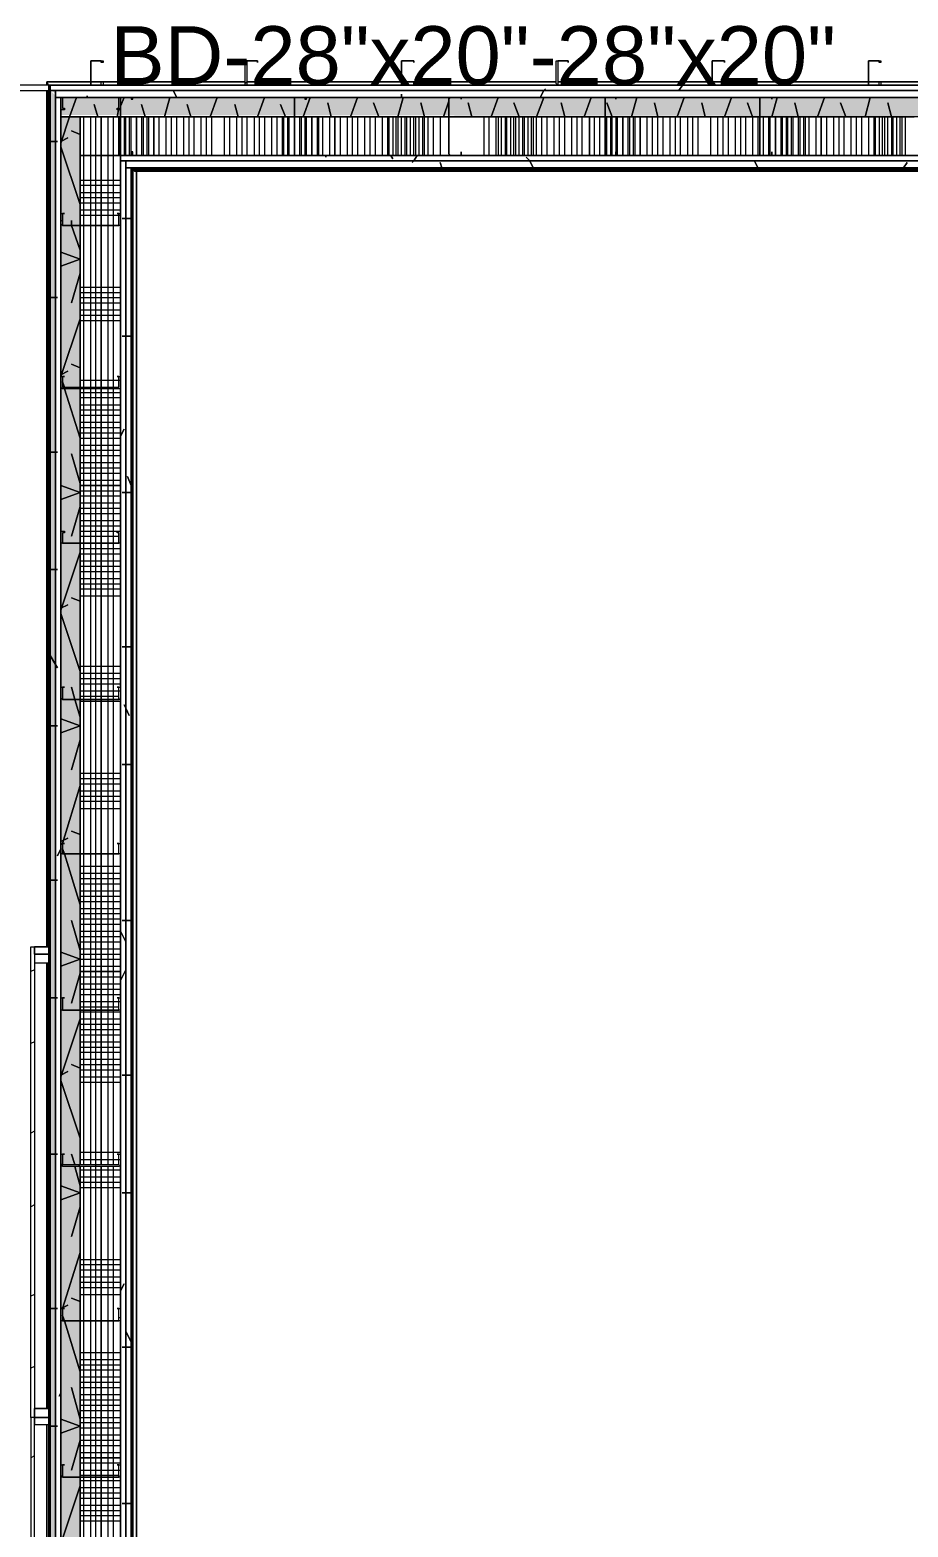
# Model space of a CAD drawing. Header units: metres. Extents: x -2 to 237, y -8 to 52.
# Drawn here: x 18.308 to 20.6, y 18.735 to 22.645 of the extents above; entities that cross this region are included whole.
import ezdxf

# ---------------------------------------------------------------- set-up
doc = ezdxf.new("R2010")
doc.units = ezdxf.units.M
doc.layers.add('PDF3_Geometry', color=7, linetype='Continuous', lineweight=0, true_color=0xaaaaaa)
doc.layers.add('PDF3_Solid Fills', color=7, linetype='Continuous', lineweight=0, true_color=0xffffff)
doc.layers.add('PDF3_Text', color=7, linetype='Continuous', lineweight=0)
doc.styles.add('PDF Helvetica', font='')
doc.styles.get('PDF Helvetica').set_extended_font_data('Helvetica')

msp = doc.modelspace()

# ---------------------------------------------------------------- hatches: boundary and pattern name
at = {"layer": 'PDF3_Solid Fills', "lineweight": 0, "transparency": 33554559}
h = msp.add_hatch(color=256, dxfattribs=at)
h.paths.add_polyline_path([(18.3611, 17.8943), (18.3748, 17.8898), (18.3749, 17.8898), (18.3749, 22.4732), (18.3611, 22.4869), (18.3566, 22.4869), (18.3566, 17.8943)])
h.paths.add_polyline_path([(18.3703, 22.4823), (18.3749, 22.4778), (18.3749, 22.4869), (18.3657, 22.4869)])
for points in [[(18.5445, 22.4227), (22.3497, 22.4182), (22.3579, 22.4182), (22.3579, 22.4686), (18.3887, 22.4686), (18.3887, 22.4227)], [(18.3933, 18.8707), (18.3933, 17.9539), (18.4391, 17.9539), (18.4391, 22.4182), (18.3933, 22.4182), (18.3887, 20.9057), (18.3933, 20.9011), (18.3887, 20.0898), (18.3933, 20.0853), (18.3887, 18.8752)], [(18.3933, 19.2785), (18.3887, 19.2739), (18.3887, 18.8752), (18.3933, 18.8752), (18.3887, 18.8707), (18.3887, 17.9539), (18.4391, 17.9539), (18.4391, 22.4182), (18.3887, 22.4182), (18.3887, 22.1432), (18.3933, 22.1432), (18.3887, 22.1386), (18.3887, 20.9057), (18.3933, 20.9057), (18.3887, 20.9011), (18.3887, 19.2785)]]:
    msp.add_hatch(color=256, dxfattribs=at).paths.add_polyline_path(points)

# ---------------------------------------------------------------- linework, layer by layer
at = {"layer": 'PDF3_Geometry', "lineweight": 0}
for points in [[(18.4666, 22.5006), (18.4666, 22.5052), (18.4666, 22.5648), (18.4987, 22.5648), (18.4987, 22.5603), (18.4941, 22.5603), (18.4941, 22.5648), (18.4666, 22.5648), (18.4666, 22.5052), (18.4666, 22.5006), (18.4941, 22.5006), (18.4941, 22.5098), (18.4987, 22.5098), (18.4987, 22.5006)], [(18.8745, 22.5006), (18.8699, 22.5006), (18.8699, 22.5052), (18.8699, 22.5648), (18.8745, 22.5648), (18.902, 22.5648), (18.902, 22.5603), (18.902, 22.5648), (18.8745, 22.5648), (18.8745, 22.5052), (18.8745, 22.5006), (18.902, 22.5006)], [(19.2779, 22.5006), (19.2779, 22.5052), (19.2779, 22.5648), (19.3099, 22.5648), (19.3099, 22.5603), (19.3099, 22.5648), (19.2779, 22.5648), (19.2779, 22.5052), (19.2779, 22.5006), (19.3099, 22.5006)], [(19.6857, 22.5006), (19.6812, 22.5052), (19.6812, 22.5648), (19.6857, 22.5648), (19.7133, 22.5648), (19.7133, 22.5603), (19.7133, 22.5648), (19.6857, 22.5648), (19.6857, 22.5052), (19.6857, 22.5006), (19.7133, 22.5006)], [(20.0937, 22.5006), (20.0891, 22.5006), (20.0891, 22.5052), (20.0891, 22.5648), (20.0937, 22.5648), (20.1212, 22.5648), (20.1212, 22.5603), (20.1212, 22.5648), (20.0937, 22.5648), (20.0891, 22.5648), (20.0891, 22.5052), (20.0937, 22.5006), (20.1212, 22.5006)], [(20.4971, 22.5006), (20.4971, 22.5052), (20.4971, 22.5648), (20.5291, 22.5648), (20.5291, 22.5603), (20.5245, 22.5603), (20.5245, 22.5648), (20.4971, 22.5648), (20.4971, 22.5052), (20.4971, 22.5006), (20.5245, 22.5006), (20.5245, 22.5098), (20.5291, 22.5098), (20.5291, 22.5006)], [(23.655, 22.5006), (17.252, 22.5006), (17.252, 22.4869), (23.655, 22.4869)], [(18.352, 22.4869), (18.352, 20.2503)], [(18.3566, 18.0869), (18.3566, 17.8715), (22.39, 17.8715), (22.39, 18.0869), (22.39, 22.2853), (22.39, 22.5006), (18.3566, 22.5006), (18.3566, 22.2853)], [(18.3566, 22.5006), (18.3566, 17.8715), (18.3611, 17.8715), (18.3611, 22.5006)], [(22.39, 22.5006), (18.3611, 22.5006), (18.3611, 22.4869), (22.39, 22.4869)], [(18.3611, 22.4869), (18.3611, 17.8898), (18.3749, 17.8898), (18.3749, 22.4869)], [(22.3717, 17.8898), (22.3717, 17.9035), (22.3717, 18.0869), (22.3717, 22.2853), (22.3717, 22.4686), (22.3717, 22.4869), (18.3749, 22.4869), (18.3749, 22.4686), (18.3749, 22.2853), (18.3749, 18.0869), (18.3749, 17.9035), (18.3749, 17.8898)], [(22.3717, 22.4869), (18.3749, 22.4869), (18.3749, 22.4686), (22.3717, 22.4686)], [(18.4987, 22.5006), (18.8745, 22.5006)], [(19.6812, 22.5098), (19.2779, 22.5098), (18.8745, 22.5098), (19.2779, 22.5098)], [(18.902, 22.5098), (18.902, 22.5006)], [(18.902, 22.5006), (19.2779, 22.5006)], [(19.3099, 22.5098), (19.3099, 22.5006)], [(19.3099, 22.5006), (19.6857, 22.5006)], [(21.7117, 22.5098), (21.3083, 22.5098), (20.9003, 22.5098), (20.4971, 22.5098), (20.0891, 22.5098), (19.6857, 22.5098), (20.0891, 22.5098), (20.4971, 22.5098), (20.9003, 22.5098), (21.3083, 22.5098)], [(19.7133, 22.5098), (19.7133, 22.5006)], [(19.7133, 22.5006), (20.0937, 22.5006)], [(20.1212, 22.5098), (20.1212, 22.5006)], [(20.1212, 22.5006), (20.4971, 22.5006)], [(20.5291, 22.5006), (20.9049, 22.5006)], [(18.3749, 22.4686), (18.3749, 17.9035), (18.3887, 17.9035), (18.3887, 22.4686)], [(18.3887, 22.4686), (18.3933, 22.4686), (18.5399, 22.4686), (18.5445, 22.4686), (18.5445, 22.4365), (18.5353, 22.4365), (18.5353, 22.4411), (18.5399, 22.4411), (18.5399, 22.4686), (18.3933, 22.4686), (18.3933, 22.4411), (18.3979, 22.4411), (18.3979, 22.4365), (18.3887, 22.4365)], [(18.3887, 18.0869), (18.3887, 17.9539), (18.3887, 17.9035), (22.3579, 17.9035), (22.3579, 17.9081), (22.3579, 17.9035), (22.3717, 17.9035), (22.3717, 22.4686), (22.3579, 22.4686), (18.3887, 22.4686), (18.3887, 22.4182), (18.3887, 22.2853)], [(18.5766, 22.4686), (18.5445, 22.4686), (18.5445, 22.3219), (18.5445, 22.3173), (18.5766, 22.3173), (18.5766, 22.3265), (18.572, 22.3265), (18.572, 22.3173), (18.5445, 22.3173), (18.5445, 22.3219), (18.5445, 22.4686), (18.572, 22.4686), (18.572, 22.464), (18.5766, 22.464)], [(19.0303, 22.4686), (18.9983, 22.4686), (18.9983, 22.3219), (18.9983, 22.3173), (19.0303, 22.3173), (19.0303, 22.3265), (19.0257, 22.3265), (19.0257, 22.3173), (18.9983, 22.3173), (18.9983, 22.3219), (18.9983, 22.4686), (19.0257, 22.4686), (19.0257, 22.464), (19.0303, 22.464)], [(19.4337, 22.4686), (19.4062, 22.4686), (19.4016, 22.4686), (19.4016, 22.3219), (19.4016, 22.3173), (19.4062, 22.3173), (19.4337, 22.3173), (19.4337, 22.3265), (19.4337, 22.3173), (19.4062, 22.3173), (19.4016, 22.3219), (19.4016, 22.4686), (19.4062, 22.4686), (19.4337, 22.4686), (19.4337, 22.464)], [(19.837, 22.4686), (19.8095, 22.4686), (19.8095, 22.3219), (19.8095, 22.3173), (19.837, 22.3173), (19.837, 22.3265), (19.837, 22.3173), (19.8095, 22.3173), (19.8095, 22.3219), (19.8095, 22.4686), (19.837, 22.4686), (19.837, 22.464)], [(20.2449, 22.4686), (20.2129, 22.4686), (20.2129, 22.3219), (20.2129, 22.3173), (20.2449, 22.3173), (20.2449, 22.3265), (20.2449, 22.3173), (20.2129, 22.3173), (20.2129, 22.3219), (20.2129, 22.4686), (20.2449, 22.4686), (20.2449, 22.464)], [(18.4941, 22.4182), (18.4941, 22.3173)], [(18.5399, 22.4182), (18.5399, 22.3173)], [(18.5857, 22.4182), (18.5857, 22.3173)], [(18.6316, 22.4182), (18.6316, 22.3173)], [(18.9983, 22.4182), (18.9983, 22.3173)], [(19.0441, 22.4182), (19.0441, 22.3173)], [(19.1037, 22.3173), (19.1037, 22.4182)], [(19.7683, 22.4182), (19.7683, 22.3173)], [(19.8553, 22.4182), (19.8553, 22.3173)], [(19.9012, 22.4182), (19.9012, 22.3173)], [(20.2541, 22.4182), (20.2541, 22.3173)], [(20.3733, 22.3173), (20.3733, 22.4182)], [(18.4941, 22.3173), (18.4941, 22.134), (18.4941, 21.7123), (18.4941, 22.134)], [(22.2066, 22.3173), (18.5445, 22.3173), (18.5445, 22.3036), (22.2066, 22.3036)], [(22.1883, 18.0731), (22.1883, 18.0869), (22.1883, 22.2853), (22.1883, 22.3036), (18.5583, 22.3036), (18.5583, 22.2853), (18.5583, 18.0869), (18.5583, 18.0731)], [(18.5583, 22.2853), (22.1883, 22.2853), (22.1883, 22.3036), (18.5583, 22.3036)], [(18.572, 18.0869), (18.572, 22.2853), (18.5583, 22.2853), (18.5583, 18.0869)], [(18.5766, 22.2853), (18.572, 22.2853), (18.572, 18.0869), (18.5766, 18.0869)], [(18.5766, 22.2853), (22.1745, 22.2853), (22.1745, 18.0869), (18.5766, 18.0869)], [(22.0967, 22.2853), (18.5949, 22.2853)], [(22.1699, 22.2807), (18.5766, 22.2807), (18.5766, 18.0915), (18.5766, 22.2807), (22.1699, 22.2807), (22.1699, 22.2073)], [(18.5766, 18.0869), (18.5766, 18.0915), (18.5811, 18.096), (18.5857, 18.096), (18.5857, 22.2761), (18.5857, 18.096), (22.1608, 18.096), (18.5857, 18.096), (18.5857, 22.2761), (18.5857, 18.096), (18.5811, 18.096), (18.5766, 18.0915)], [(18.5445, 22.1386), (18.5445, 22.134), (18.5399, 22.134), (18.3933, 22.134), (18.3887, 22.1386), (18.3887, 22.1661), (18.3979, 22.1661), (18.3933, 22.1661), (18.3933, 22.1386), (18.3933, 22.134), (18.5399, 22.134), (18.5399, 22.1386), (18.5399, 22.1661), (18.5353, 22.1661), (18.5445, 22.1661)], [(18.5445, 21.7123), (18.5445, 21.7077), (18.5399, 21.7077), (18.3933, 21.7077), (18.3887, 21.7123), (18.3887, 21.7398), (18.3979, 21.7398), (18.3933, 21.7398), (18.3933, 21.7123), (18.5399, 21.7123), (18.5399, 21.7398), (18.5353, 21.7398), (18.5445, 21.7398)], [(18.4941, 21.7077), (18.4941, 21.3044), (18.4941, 20.8965), (18.4941, 20.4931), (18.4941, 20.0853), (18.4941, 19.6819), (18.4941, 20.0853), (18.4941, 20.4931), (18.4941, 20.8965), (18.4941, 21.3044)], [(18.5445, 21.4557), (18.4391, 21.4557)], [(18.5445, 21.3044), (18.5399, 21.3044), (18.3933, 21.3044), (18.3887, 21.3044), (18.3887, 21.3365), (18.3979, 21.3365), (18.3979, 21.3319), (18.3933, 21.3319), (18.3933, 21.3044), (18.5399, 21.3044), (18.5399, 21.3319), (18.5353, 21.3319), (18.5353, 21.3365), (18.5445, 21.3365)], [(18.5445, 20.9011), (18.5445, 20.8965), (18.5399, 20.8965), (18.3933, 20.8965), (18.3887, 20.9011), (18.3887, 20.9286), (18.3979, 20.9286), (18.3933, 20.9286), (18.3933, 20.9011), (18.3933, 20.8965), (18.5399, 20.8965), (18.5399, 20.9011), (18.5399, 20.9286), (18.5353, 20.9286), (18.5445, 20.9286)], [(18.5445, 20.9011), (18.5445, 20.5207)], [(18.5445, 20.4931), (18.5399, 20.4931), (18.3933, 20.4931), (18.3887, 20.4931), (18.3887, 20.5207), (18.3979, 20.5207), (18.3933, 20.5207), (18.3933, 20.4931), (18.5399, 20.4931), (18.5399, 20.5207), (18.5353, 20.5207), (18.5445, 20.5207)], [(18.5445, 20.4931), (18.5445, 20.1173)], [(18.352, 20.209), (18.352, 19.0448)], [(18.5445, 20.1861), (18.4391, 20.1861)], [(18.5445, 20.0853), (18.5399, 20.0853), (18.3933, 20.0853), (18.3887, 20.0853), (18.3887, 20.1173), (18.3979, 20.1173), (18.3933, 20.1173), (18.3933, 20.0853), (18.5399, 20.0853), (18.5399, 20.1173), (18.5353, 20.1173), (18.5445, 20.1173)], [(18.5445, 20.0853), (18.5445, 19.7094)], [(18.5445, 19.6819), (18.5399, 19.6773), (18.3933, 19.6773), (18.3933, 19.6819), (18.3887, 19.6819), (18.3887, 19.7094), (18.3979, 19.7094), (18.3933, 19.7094), (18.3933, 19.6819), (18.5399, 19.6819), (18.5399, 19.7094), (18.5353, 19.7094), (18.5445, 19.7094)], [(18.4941, 19.6773), (18.4941, 19.2739), (18.4941, 18.8661), (18.4941, 18.4627), (18.4941, 18.0548), (18.4941, 18.4627), (18.4941, 18.8661), (18.4941, 19.2739)], [(18.5445, 19.6819), (18.5445, 19.3061)], [(18.5445, 19.2739), (18.5399, 19.2739), (18.3933, 19.2739), (18.3887, 19.2739), (18.3887, 19.3061), (18.3979, 19.3061), (18.3933, 19.3061), (18.3933, 19.2739), (18.5399, 19.2739), (18.5399, 19.3061), (18.5353, 19.3061), (18.5445, 19.3061)], [(18.5445, 19.2739), (18.5445, 18.8981)], [(18.352, 19.0035), (18.352, 17.8623)], [(18.5445, 18.8707), (18.5445, 18.8661), (18.5399, 18.8661), (18.3933, 18.8661), (18.3887, 18.8707), (18.3887, 18.8981), (18.3979, 18.8981), (18.3933, 18.8981), (18.3933, 18.8707), (18.3933, 18.8661), (18.5399, 18.8661), (18.5399, 18.8707), (18.5399, 18.8981), (18.5353, 18.8981), (18.5445, 18.8981)], [(18.5445, 18.9165), (18.4391, 18.9165)]]:
    msp.add_lwpolyline(points, close=True, dxfattribs=at)
at = {"layer": 'PDF3_Geometry', "color": 254, "lineweight": 0, "true_color": 0xd2d2d2}
for points in [[(19.3099, 22.5603), (19.3099, 22.5648)], [(18.8699, 22.5052), (18.8745, 22.5098)], [(20.2129, 22.4594), (20.2129, 22.464)], [(18.3887, 22.1477), (18.3933, 22.1477)], [(18.4529, 21.7077), (18.4574, 21.7123)], [(18.3887, 20.5161), (18.3933, 20.5207), (18.3979, 20.5207)], [(18.4345, 19.6773), (18.4391, 19.6819)], [(18.5399, 19.2831), (18.5445, 19.2831)]]:
    msp.add_lwpolyline(points, dxfattribs=at)
at = {"layer": 'PDF3_Geometry', "lineweight": 0}
for points in [[(17.252, 22.5006), (17.252, 22.4869), (23.655, 22.4869), (23.655, 22.5006), (24.5442, 22.5006), (24.5442, 22.4869), (26.0062, 22.4869), (26.0062, 22.5006), (26.8954, 22.5006), (26.8954, 22.4869), (28.0275, 22.4869)], [(18.3566, 22.2853), (18.3566, 22.4869), (18.3566, 20.2503), (18.3199, 20.2503), (18.3199, 20.2319), (18.3566, 20.2319), (18.3199, 20.2319), (18.3199, 20.209), (18.3566, 20.209), (18.3566, 19.0448), (18.3199, 19.0448), (18.3199, 19.0219), (18.3566, 19.0219), (18.3199, 19.0219), (18.3107, 19.0219), (18.3107, 17.8119)], [(18.3199, 20.2319), (18.3199, 20.2503), (18.3566, 20.2503), (18.3566, 22.4869), (18.3611, 22.4869)], [(18.3611, 18.0869), (18.3611, 22.2853), (18.3611, 22.4869), (18.3611, 22.5006), (18.3566, 22.5006), (18.352, 22.5098), (18.4666, 22.5098), (18.8699, 22.5098), (18.4666, 22.5098), (18.352, 22.5098), (18.352, 22.5006), (18.352, 22.5098), (18.3566, 22.5006), (18.4666, 22.5006), (18.3566, 22.5006), (18.3611, 22.5006), (22.39, 22.5006)], [(22.39, 22.5006), (18.3566, 22.5006), (22.39, 22.5006)], [(22.3579, 22.4686), (18.3887, 22.4686), (18.3887, 22.4182), (18.5445, 22.4182), (18.9983, 22.4182), (19.4016, 22.4182), (19.8095, 22.4182), (20.2129, 22.4182), (20.6162, 22.4182)], [(22.2066, 22.3173), (18.5445, 22.3173), (18.5445, 22.3036), (18.5445, 22.2853), (18.5445, 20.9286), (18.5445, 22.3173), (18.4391, 22.3173), (18.4391, 22.134), (18.4391, 21.7077), (18.4391, 21.3044), (18.4391, 20.8965), (18.4391, 20.4931), (18.4391, 20.0853), (18.4391, 19.6819), (18.4391, 20.0853), (18.4391, 20.4931), (18.4391, 20.8965), (18.4391, 21.3044), (18.4391, 21.7077), (18.4391, 22.134), (18.4391, 22.4182), (18.3887, 22.4182), (18.3887, 17.9539)], [(21.4275, 22.4182), (21.0241, 22.4182), (20.6162, 22.4182), (20.2129, 22.4182), (19.8095, 22.4182), (19.4016, 22.4182), (18.9983, 22.4182), (18.5445, 22.4182), (18.4391, 22.4182), (18.4391, 22.3173), (22.3075, 22.3173), (22.3075, 22.4182), (22.2021, 22.4182), (21.8354, 22.4182), (21.4321, 22.4182), (21.8354, 22.4182), (22.2021, 22.4182), (22.3579, 22.4182), (22.3579, 22.4365)], [(20.6162, 22.4182), (20.2129, 22.4182), (19.8095, 22.4182), (19.4016, 22.4182), (18.9983, 22.4182), (18.5445, 22.4182), (18.4391, 22.4182), (18.4391, 22.3173), (18.4391, 22.2853), (18.4391, 22.134), (18.4391, 21.7077), (18.4391, 21.3044), (18.4391, 20.8965), (18.4391, 20.4931), (18.4391, 20.0853), (18.4391, 19.6819), (18.5399, 19.6819)], [(18.4483, 19.6819), (18.4483, 20.0853), (18.4483, 20.4931), (18.4483, 20.8965), (18.4483, 21.3044), (18.4483, 21.7077), (18.4483, 22.134), (18.4483, 22.3173), (18.4483, 22.4182)], [(18.4666, 21.7123), (18.4666, 22.134), (18.4666, 22.3173), (18.4666, 22.4182)], [(18.4803, 21.7123), (18.4803, 22.134), (18.4803, 22.3173), (18.4803, 22.4182)], [(18.5124, 21.7123), (18.5124, 22.134), (18.5124, 22.3173), (18.5124, 22.4182)], [(18.5262, 21.7123), (18.5262, 22.134), (18.5262, 22.3173), (18.5262, 22.4182)], [(18.5537, 22.4182), (18.5537, 22.3173)], [(18.5583, 22.3173), (18.5583, 22.4182)], [(18.5674, 22.4182), (18.5674, 22.3173)], [(18.572, 22.3173), (18.572, 22.4182)], [(18.5995, 22.4182), (18.5995, 22.3173)], [(18.6041, 22.3173), (18.6041, 22.4182)], [(18.6133, 22.4182), (18.6133, 22.3173)], [(18.6179, 22.3173), (18.6179, 22.4182)], [(18.6453, 22.3173), (18.6453, 22.4182)], [(18.6637, 22.3173), (18.6637, 22.4182)], [(18.6774, 22.3173), (18.6774, 22.4182)], [(18.6912, 22.3173), (18.6912, 22.4182)], [(18.7095, 22.3173), (18.7095, 22.4182)], [(18.7233, 22.3173), (18.7233, 22.4182)], [(18.737, 22.3173), (18.737, 22.4182)], [(18.7553, 22.3173), (18.7553, 22.4182)], [(18.7691, 22.3173), (18.7691, 22.4182)], [(18.7829, 22.3173), (18.7829, 22.4182)], [(18.8149, 22.4182), (18.8149, 22.3173)], [(18.8287, 22.4182), (18.8287, 22.3173)], [(18.847, 22.4182), (18.847, 22.3173)], [(18.8607, 22.4182), (18.8607, 22.3173)], [(18.8745, 22.4182), (18.8745, 22.3173)], [(18.8929, 22.4182), (18.8929, 22.3173)], [(18.9066, 22.4182), (18.9066, 22.3173)], [(18.9203, 22.4182), (18.9203, 22.3173)], [(18.9387, 22.4182), (18.9387, 22.3173)], [(18.9524, 22.4182), (18.9524, 22.3173)], [(18.9662, 22.4182), (18.9662, 22.3173)], [(18.9708, 22.3173), (18.9708, 22.4182)], [(18.9799, 22.4182), (18.9799, 22.3173)], [(18.9845, 22.3173), (18.9845, 22.4182)], [(19.012, 22.4182), (19.012, 22.3173)], [(19.0166, 22.3173), (19.0166, 22.4182)], [(19.0257, 22.4182), (19.0257, 22.3173)], [(19.0303, 22.3173), (19.0303, 22.4182)], [(19.0579, 22.4182), (19.0579, 22.3173)], [(19.0624, 22.3173), (19.0624, 22.4182)], [(19.0716, 22.4182), (19.0716, 22.3173)], [(19.0899, 22.4182), (19.0899, 22.3173)], [(19.1174, 22.4182), (19.1174, 22.3173)], [(19.1357, 22.4182), (19.1357, 22.3173)], [(19.1495, 22.4182), (19.1495, 22.3173)], [(19.1633, 22.4182), (19.1633, 22.3173)], [(19.1816, 22.4182), (19.1816, 22.3173)], [(19.1953, 22.4182), (19.1953, 22.3173)], [(19.2091, 22.4182), (19.2091, 22.3173)], [(19.2275, 22.4182), (19.2275, 22.3173)], [(19.2412, 22.4182), (19.2412, 22.3173)], [(19.2458, 22.3173), (19.2458, 22.4182)], [(19.2549, 22.4182), (19.2549, 22.3173)], [(19.2641, 22.3173), (19.2641, 22.4182)], [(19.2687, 22.4182), (19.2687, 22.3173)], [(19.2779, 22.3173), (19.2779, 22.4182)], [(19.287, 22.4182), (19.287, 22.3173)], [(19.2916, 22.3173), (19.2916, 22.4182)], [(19.3007, 22.4182), (19.3007, 22.3173)], [(19.3099, 22.3173), (19.3099, 22.4182)], [(19.3145, 22.4182), (19.3145, 22.3173)], [(19.3237, 22.3173), (19.3237, 22.4182)], [(19.3329, 22.4182), (19.3329, 22.3173)], [(19.3375, 22.3173), (19.3375, 22.4182)], [(19.3466, 22.4182), (19.3466, 22.3173)], [(19.3603, 22.4182), (19.3603, 22.3173)], [(19.3787, 22.4182), (19.3787, 22.3173)], [(19.4933, 22.3173), (19.4933, 22.4182)], [(19.507, 22.3173), (19.507, 22.4182)], [(19.5253, 22.3173), (19.5253, 22.4182)], [(19.5299, 22.4182), (19.5299, 22.3173)], [(19.5391, 22.3173), (19.5391, 22.4182)], [(19.5483, 22.4182), (19.5483, 22.3173)], [(19.5529, 22.3173), (19.5529, 22.4182)], [(19.562, 22.4182), (19.562, 22.3173)], [(19.5712, 22.3173), (19.5712, 22.4182)], [(19.5757, 22.4182), (19.5757, 22.3173)], [(19.5849, 22.3173), (19.5849, 22.4182)], [(19.5941, 22.4182), (19.5941, 22.3173)], [(19.5987, 22.3173), (19.5987, 22.4182)], [(19.6079, 22.4182), (19.6079, 22.3173)], [(19.617, 22.3173), (19.617, 22.4182)], [(19.6216, 22.4182), (19.6216, 22.3173)], [(19.6307, 22.3173), (19.6307, 22.4182)], [(19.6445, 22.3173), (19.6445, 22.4182)], [(19.6583, 22.3173), (19.6583, 22.4182)], [(19.6766, 22.3173), (19.6766, 22.4182)], [(19.6903, 22.3173), (19.6903, 22.4182)], [(19.7041, 22.3173), (19.7041, 22.4182)], [(19.7225, 22.3173), (19.7225, 22.4182)], [(19.7362, 22.3173), (19.7362, 22.4182)], [(19.7499, 22.3173), (19.7499, 22.4182)], [(19.782, 22.3173), (19.782, 22.4182)], [(19.7958, 22.3173), (19.7958, 22.4182)], [(19.8095, 22.4182), (19.8095, 22.3173)], [(19.8141, 22.3173), (19.8141, 22.4182)], [(19.8233, 22.4182), (19.8233, 22.3173)], [(19.8279, 22.3173), (19.8279, 22.4182)], [(19.837, 22.4182), (19.837, 22.3173)], [(19.8416, 22.3173), (19.8416, 22.4182)], [(19.8691, 22.4182), (19.8691, 22.3173)], [(19.8737, 22.3173), (19.8737, 22.4182)], [(19.8829, 22.4182), (19.8829, 22.3173)], [(19.8875, 22.3173), (19.8875, 22.4182)], [(19.9195, 22.3173), (19.9195, 22.4182)], [(19.9333, 22.3173), (19.9333, 22.4182)], [(19.947, 22.3173), (19.947, 22.4182)], [(19.9607, 22.3173), (19.9607, 22.4182)], [(19.9791, 22.3173), (19.9791, 22.4182)], [(19.9929, 22.3173), (19.9929, 22.4182)], [(20.0066, 22.3173), (20.0066, 22.4182)], [(20.0249, 22.3173), (20.0249, 22.4182)], [(20.0387, 22.3173), (20.0387, 22.4182)], [(20.0525, 22.3173), (20.0525, 22.4182)], [(20.0845, 22.4182), (20.0845, 22.3173)], [(20.1029, 22.4182), (20.1029, 22.3173)], [(20.1166, 22.4182), (20.1166, 22.3173)], [(20.1303, 22.4182), (20.1303, 22.3173)], [(20.1487, 22.4182), (20.1487, 22.3173)], [(20.1625, 22.4182), (20.1625, 22.3173)], [(20.1762, 22.4182), (20.1762, 22.3173)], [(20.1945, 22.4182), (20.1945, 22.3173)], [(20.2083, 22.4182), (20.2083, 22.3173)], [(20.2221, 22.4182), (20.2221, 22.3173)], [(20.2358, 22.4182), (20.2358, 22.3173)], [(20.2403, 22.3173), (20.2403, 22.4182)], [(20.2679, 22.4182), (20.2679, 22.3173)], [(20.2725, 22.3173), (20.2725, 22.4182)], [(20.2816, 22.4182), (20.2816, 22.3173)], [(20.2862, 22.3173), (20.2862, 22.4182)], [(20.2953, 22.4182), (20.2953, 22.3173)], [(20.2999, 22.3173), (20.2999, 22.4182)], [(20.3137, 22.4182), (20.3137, 22.3173)], [(20.3183, 22.3173), (20.3183, 22.4182)], [(20.3275, 22.4182), (20.3275, 22.3173)], [(20.3321, 22.3173), (20.3321, 22.4182)], [(20.3412, 22.4182), (20.3412, 22.3173)], [(20.3595, 22.4182), (20.3595, 22.3173)], [(20.387, 22.4182), (20.387, 22.3173)], [(20.4053, 22.4182), (20.4053, 22.3173)], [(20.4191, 22.4182), (20.4191, 22.3173)], [(20.4329, 22.4182), (20.4329, 22.3173)], [(20.4512, 22.4182), (20.4512, 22.3173)], [(20.4649, 22.4182), (20.4649, 22.3173)], [(20.4787, 22.4182), (20.4787, 22.3173)], [(20.4971, 22.4182), (20.4971, 22.3173)], [(20.5108, 22.4182), (20.5108, 22.3173)], [(20.5153, 22.3173), (20.5153, 22.4182)], [(20.5245, 22.4182), (20.5245, 22.3173)], [(20.5337, 22.3173), (20.5337, 22.4182)], [(20.5383, 22.4182), (20.5383, 22.3173)], [(20.5475, 22.3173), (20.5475, 22.4182)], [(20.5566, 22.4182), (20.5566, 22.3173)], [(20.5612, 22.3173), (20.5612, 22.4182)], [(20.5703, 22.4182), (20.5703, 22.3173)], [(20.5795, 22.3173), (20.5795, 22.4182)], [(20.5841, 22.4182), (20.5841, 22.3173)], [(20.5933, 22.3173), (20.5933, 22.4182)], [(18.5445, 18.8707), (18.5445, 18.4627), (18.5445, 18.0731), (18.5583, 18.0731), (18.5583, 22.3036), (18.5445, 22.3036), (18.5445, 20.9286)], [(18.572, 18.0869), (18.572, 22.2853), (22.1745, 22.2853)], [(18.572, 22.2853), (22.1745, 22.2853), (18.572, 22.2853)], [(22.1608, 22.2761), (18.5857, 22.2761), (18.5811, 22.2761), (18.5766, 22.2807), (18.5766, 22.2853), (18.5766, 22.2807), (18.5811, 22.2761), (18.5857, 22.2761), (22.1608, 22.2761)], [(18.5766, 18.0869), (18.5766, 22.2853), (18.5766, 22.2807), (18.5811, 22.2761), (18.5857, 22.2761), (18.5811, 22.2761), (18.5766, 22.2807), (18.5766, 22.2853), (22.1699, 22.2853), (18.5766, 22.2853), (22.1699, 22.2853)], [(22.1699, 22.2853), (18.5766, 22.2853), (18.5766, 18.0869), (18.5766, 22.2853), (18.5766, 18.0869), (18.5766, 22.2853), (18.5766, 18.0869)], [(18.4391, 22.2532), (18.5445, 22.2532)], [(22.1608, 22.2761), (18.5857, 22.2761), (22.1608, 22.2761)], [(18.4391, 22.2394), (18.5445, 22.2394)], [(18.4391, 22.221), (18.5445, 22.221)], [(18.4391, 22.2073), (18.5445, 22.2073)], [(18.4391, 22.1936), (18.5445, 22.1936)], [(18.4391, 22.1753), (18.5445, 22.1753)], [(18.4391, 22.1615), (18.5445, 22.1615)], [(18.4391, 21.9736), (18.5445, 21.9736)], [(18.4391, 21.9598), (18.5445, 21.9598)], [(18.4391, 21.946), (18.5445, 21.946)], [(18.4391, 21.9323), (18.5445, 21.9323)], [(18.4391, 21.914), (18.5445, 21.914)], [(18.4391, 21.9003), (18.5445, 21.9003)], [(18.4391, 21.8865), (18.5445, 21.8865)], [(18.4391, 21.7307), (18.5445, 21.7307)], [(18.4391, 21.7123), (18.5399, 21.7123)], [(18.4666, 19.6819), (18.4666, 20.0853), (18.4666, 20.4931), (18.4666, 20.8965), (18.4666, 21.3044), (18.4666, 21.7077)], [(18.4803, 17.9539), (18.4803, 18.0548), (18.4803, 18.4627), (18.4803, 18.8661), (18.4803, 19.2739), (18.4803, 19.6819), (18.4803, 20.0853), (18.4803, 20.4931), (18.4803, 20.8965), (18.4803, 21.3044), (18.4803, 21.7077)], [(18.5124, 19.6819), (18.5124, 20.0853), (18.5124, 20.4931), (18.5124, 20.8965), (18.5124, 21.3044), (18.5124, 21.7077)], [(18.5262, 19.6819), (18.5262, 20.0853), (18.5262, 20.4931), (18.5262, 20.8965), (18.5262, 21.3044), (18.5262, 21.7077)], [(18.4391, 21.6986), (18.5445, 21.6986)], [(18.4391, 21.6848), (18.5445, 21.6848)], [(18.4391, 21.6665), (18.5445, 21.6665)], [(18.4391, 21.6527), (18.5445, 21.6527)], [(18.4391, 21.639), (18.5445, 21.639)], [(18.4391, 21.6207), (18.5445, 21.6207)], [(18.4391, 21.6069), (18.5445, 21.6069)], [(18.4391, 21.5931), (18.5445, 21.5931)], [(18.4391, 21.5794), (18.5445, 21.5794)], [(18.4391, 21.5611), (18.5445, 21.5611)], [(18.4391, 21.5473), (18.5445, 21.5473)], [(18.4391, 21.5336), (18.5445, 21.5336)], [(18.4391, 21.5152), (18.5445, 21.5152)], [(18.4391, 21.5015), (18.5445, 21.5015)], [(18.4391, 21.4877), (18.5445, 21.4877)], [(18.4391, 21.4694), (18.5445, 21.4694)], [(18.4391, 21.4419), (18.5445, 21.4419)], [(18.4391, 21.4281), (18.5445, 21.4281)], [(18.4391, 21.4098), (18.5445, 21.4098)], [(18.4391, 21.396), (18.5445, 21.396)], [(18.4391, 21.3823), (18.5445, 21.3823)], [(18.4391, 21.364), (18.5445, 21.364)], [(18.4391, 21.3503), (18.5445, 21.3503)], [(18.4391, 21.3365), (18.5445, 21.3365)], [(18.4391, 21.3227), (18.5399, 21.3227)], [(18.4391, 21.3044), (18.5399, 21.3044)], [(18.4391, 21.2906), (18.5445, 21.2906)], [(18.4391, 21.2769), (18.5445, 21.2769)], [(18.4391, 21.2586), (18.5445, 21.2586)], [(18.4391, 21.2448), (18.5445, 21.2448)], [(18.4391, 21.2311), (18.5445, 21.2311)], [(18.4391, 21.2127), (18.5445, 21.2127)], [(18.4391, 21.199), (18.5445, 21.199)], [(18.4391, 21.1853), (18.5445, 21.1853)], [(18.4391, 21.1669), (18.5445, 21.1669)], [(18.4391, 20.9836), (18.5445, 20.9836)], [(18.4391, 20.9652), (18.5445, 20.9652)], [(18.4391, 20.9515), (18.5445, 20.9515)], [(18.4391, 20.9377), (18.5445, 20.9377)], [(18.4391, 20.9194), (18.5445, 20.9194)], [(18.4391, 20.9057), (18.5399, 20.9057)], [(18.4391, 20.8919), (18.5445, 20.8919)], [(18.5445, 20.9011), (18.5445, 20.5207)], [(18.4391, 20.704), (18.5445, 20.704)], [(18.4391, 20.6902), (18.5445, 20.6902)], [(18.4391, 20.6765), (18.5445, 20.6765)], [(18.4391, 20.6581), (18.5445, 20.6581)], [(18.4391, 20.6444), (18.5445, 20.6444)], [(18.4391, 20.6307), (18.5445, 20.6307)], [(18.4391, 20.6123), (18.5445, 20.6123)], [(18.5445, 20.4931), (18.5445, 20.1173)], [(18.4391, 20.4611), (18.5445, 20.4611)], [(18.4391, 20.4427), (18.5445, 20.4427)], [(18.4391, 20.429), (18.5445, 20.429)], [(18.4391, 20.4152), (18.5445, 20.4152)], [(18.4391, 20.3969), (18.5445, 20.3969)], [(18.4391, 20.3831), (18.5445, 20.3831)], [(18.4391, 20.3694), (18.5445, 20.3694)], [(18.4391, 20.3511), (18.5445, 20.3511)], [(18.4391, 20.3373), (18.5445, 20.3373)], [(18.4391, 20.3235), (18.5445, 20.3235)], [(18.4391, 20.3098), (18.5445, 20.3098)], [(18.4391, 20.2915), (18.5445, 20.2915)], [(18.4391, 20.2777), (18.5445, 20.2777)], [(18.4391, 20.264), (18.5445, 20.264)], [(18.3107, 19.0219), (18.3107, 20.2503), (18.3199, 20.2503), (18.3199, 19.0219), (18.3107, 19.0219), (18.3107, 20.2503), (18.3199, 20.2503), (18.3199, 19.0219), (18.3199, 19.0448), (18.3566, 19.0448), (18.3566, 20.209)], [(18.4391, 20.2457), (18.5445, 20.2457)], [(18.4391, 20.2319), (18.5445, 20.2319)], [(18.4391, 20.2181), (18.5445, 20.2181)], [(18.3199, 20.1906), (18.3107, 20.1861)], [(18.4391, 20.1998), (18.5445, 20.1998)], [(18.4391, 20.1723), (18.5445, 20.1723)], [(18.4391, 20.154), (18.5445, 20.154)], [(18.4391, 20.1402), (18.5445, 20.1402)], [(18.4391, 20.1265), (18.5445, 20.1265)], [(18.4391, 20.1081), (18.5445, 20.1081)], [(18.4391, 20.0944), (18.5399, 20.0944)], [(18.4391, 20.0807), (18.5445, 20.0807)], [(18.4391, 20.0623), (18.5445, 20.0623)], [(18.5445, 20.0853), (18.5445, 19.7094)], [(18.4391, 20.0485), (18.5445, 20.0485)], [(18.4391, 20.0348), (18.5445, 20.0348)], [(18.4391, 20.021), (18.5445, 20.021)], [(18.3199, 20.0027), (18.3107, 19.9981)], [(18.4391, 20.0027), (18.5445, 20.0027)], [(18.4391, 19.989), (18.5445, 19.989)], [(18.4391, 19.9753), (18.5445, 19.9753)], [(18.4391, 19.9569), (18.5445, 19.9569)], [(18.4391, 19.9431), (18.5445, 19.9431)], [(18.4391, 19.9294), (18.5445, 19.9294)], [(18.4391, 19.9111), (18.5445, 19.9111)], [(18.4391, 19.8973), (18.5445, 19.8973)], [(18.3199, 19.769), (18.3107, 19.7644)], [(18.4391, 19.714), (18.5445, 19.714)], [(18.4391, 19.6957), (18.5445, 19.6957)], [(18.4391, 19.6773), (18.4391, 19.2739), (18.4391, 18.8661), (18.4391, 18.4627)], [(18.4391, 18.4627), (18.4391, 18.8661), (18.4391, 19.2739), (18.4391, 19.6773), (18.4391, 19.2739), (18.4391, 18.8661), (18.4391, 18.4627)], [(18.4391, 19.6681), (18.5445, 19.6681)], [(18.4483, 17.9539), (18.4483, 18.0548), (18.4483, 18.4627), (18.4483, 18.8661), (18.4483, 19.2739), (18.4483, 19.6773)], [(18.4666, 17.9539), (18.4666, 18.0548), (18.4666, 18.4627), (18.4666, 18.8661), (18.4666, 19.2739), (18.4666, 19.6773)], [(18.5124, 17.9539), (18.5124, 18.0548), (18.5124, 18.4627), (18.5124, 18.8661), (18.5124, 19.2739), (18.5124, 19.6773)], [(18.5262, 17.9539), (18.5262, 18.0548), (18.5262, 18.4627), (18.5262, 18.8661), (18.5262, 19.2739), (18.5262, 19.6773)], [(18.5445, 19.6819), (18.5445, 19.3061)], [(18.4391, 19.6498), (18.5445, 19.6498)], [(18.4391, 19.6361), (18.5445, 19.6361)], [(18.4391, 19.6223), (18.5445, 19.6223)], [(18.3199, 19.5765), (18.3107, 19.5719)], [(18.4391, 19.4344), (18.5445, 19.4344)], [(18.4391, 19.4207), (18.5445, 19.4207)], [(18.4391, 19.4069), (18.5445, 19.4069)], [(18.4391, 19.3885), (18.5445, 19.3885)], [(18.4391, 19.3748), (18.5445, 19.3748)], [(18.4391, 19.3611), (18.5445, 19.3611)], [(18.3199, 19.3427), (18.3107, 19.3381)], [(18.4391, 19.3427), (18.5445, 19.3427)], [(18.5445, 19.2739), (18.5445, 18.8981)], [(18.4391, 19.1915), (18.5445, 19.1915)], [(18.4391, 19.1731), (18.5445, 19.1731)], [(18.4391, 19.1594), (18.5445, 19.1594)], [(18.3199, 19.1548), (18.3107, 19.1502)], [(18.4391, 19.1457), (18.5445, 19.1457)], [(18.4391, 19.1273), (18.5445, 19.1273)], [(18.4391, 19.1135), (18.5445, 19.1135)], [(18.4391, 19.0998), (18.5445, 19.0998)], [(18.4391, 19.0815), (18.5445, 19.0815)], [(18.4391, 19.0677), (18.5445, 19.0677)], [(18.4391, 19.0539), (18.5445, 19.0539)], [(18.3199, 17.8119), (18.3199, 19.0219), (18.3199, 19.0035), (18.3566, 19.0035), (18.3566, 17.8715)], [(18.3566, 19.0035), (18.3566, 17.8715)], [(18.4391, 19.0402), (18.5445, 19.0402)], [(18.4391, 19.0219), (18.5445, 19.0219)], [(18.4391, 19.0081), (18.5445, 19.0081)], [(18.4391, 18.9944), (18.5445, 18.9944)], [(18.4391, 18.9761), (18.5445, 18.9761)], [(18.4391, 18.9623), (18.5445, 18.9623)], [(18.4391, 18.9485), (18.5445, 18.9485)], [(18.4391, 18.9302), (18.5445, 18.9302)], [(18.3199, 18.921), (18.3107, 18.9165)], [(18.4391, 18.9027), (18.5445, 18.9027)], [(18.4391, 18.8844), (18.5445, 18.8844)], [(18.4391, 18.8707), (18.5399, 18.8707)], [(18.4391, 18.8569), (18.5445, 18.8569)], [(18.5445, 18.4627), (18.5445, 18.8707), (18.5445, 18.4627)], [(18.4391, 18.8385), (18.5445, 18.8385)], [(18.4391, 18.8248), (18.5445, 18.8248)], [(18.4391, 18.8111), (18.5445, 18.8111)], [(18.4391, 18.7927), (18.5445, 18.7927)], [(18.4391, 18.7789), (18.5445, 18.7789)], [(18.4391, 18.7652), (18.5445, 18.7652)], [(18.4391, 18.7515), (18.5445, 18.7515)]]:
    msp.add_lwpolyline(points, dxfattribs=at)
at = {"layer": 'PDF3_Geometry', "color": 254, "lineweight": 0, "true_color": 0xeaeaea}
for points in [[(18.682, 22.4869), (18.6912, 22.4686)], [(19.6399, 22.4686), (19.6491, 22.4869), (19.6537, 22.4915), (19.6491, 22.4869)], [(19.7729, 22.5006), (19.7775, 22.5006)], [(20.002, 22.4869), (20.0112, 22.5006)], [(18.4574, 22.4732), (18.4574, 22.4686)], [(19.2779, 22.4777), (19.2779, 22.4686)], [(19.0807, 22.3127), (19.0807, 22.3173)], [(19.2503, 22.3173), (19.2549, 22.3082)], [(19.3099, 22.3036), (19.3191, 22.3173), (19.3099, 22.3036), (19.3053, 22.299)], [(19.3787, 22.299), (19.3833, 22.2853)], [(19.6033, 22.3127), (19.6125, 22.3036), (19.6216, 22.2853), (19.6125, 22.3036)], [(20.1945, 22.3036), (20.1991, 22.3036), (20.2083, 22.2853), (20.1991, 22.3036)], [(20.5887, 22.2853), (20.5979, 22.299)], [(18.5583, 22.1523), (18.5491, 22.1523), (18.5583, 22.1523), (18.572, 22.1523)], [(18.3795, 21.946), (18.3749, 21.946), (18.3611, 21.946), (18.3749, 21.946)], [(18.5583, 21.8452), (18.5491, 21.8452), (18.5583, 21.8452), (18.572, 21.8452)], [(18.5445, 21.584), (18.5537, 21.6023)], [(18.3795, 21.5427), (18.3749, 21.5427), (18.3611, 21.5427), (18.3749, 21.5427)], [(18.3611, 21.4694), (18.3611, 21.474)], [(18.5629, 21.4786), (18.572, 21.4557)], [(18.572, 21.4327), (18.572, 21.4373), (18.5583, 21.4373), (18.5491, 21.4373), (18.5583, 21.4373), (18.572, 21.4373)], [(18.3795, 21.2357), (18.3749, 21.2357), (18.3611, 21.2357), (18.3749, 21.2357)], [(18.3749, 20.9881), (18.3795, 20.979), (18.3749, 20.9881), (18.3611, 21.0111)], [(18.5583, 21.034), (18.5491, 21.034), (18.5583, 21.034), (18.572, 21.034)], [(18.5537, 20.8827), (18.5583, 20.8736), (18.5674, 20.8552), (18.5583, 20.8736)], [(18.3795, 20.8277), (18.3749, 20.8277), (18.3611, 20.8277), (18.3749, 20.8277)], [(18.5583, 20.7269), (18.5491, 20.7269), (18.5583, 20.7269), (18.572, 20.7269)], [(18.3887, 20.5573), (18.3887, 20.5527)], [(18.3795, 20.4886), (18.3887, 20.5069)], [(18.5445, 20.4931), (18.5445, 20.4886)], [(18.3795, 20.4244), (18.3749, 20.4244), (18.3611, 20.4244), (18.3749, 20.4244)], [(18.5445, 20.2915), (18.5583, 20.264)], [(18.5583, 20.319), (18.5491, 20.319), (18.5583, 20.319), (18.572, 20.319)], [(18.5445, 20.1631), (18.5583, 20.1906)], [(18.3795, 20.1173), (18.3749, 20.1173), (18.3611, 20.1173), (18.3749, 20.1173)], [(18.5583, 19.9156), (18.5491, 19.9156), (18.5583, 19.9156), (18.572, 19.9156)], [(18.3795, 19.7094), (18.3749, 19.7094), (18.3611, 19.7094), (18.3749, 19.7094)], [(18.5583, 19.6085), (18.5491, 19.6085), (18.5583, 19.6085), (18.572, 19.6085)], [(18.5445, 19.3519), (18.5537, 19.3702)], [(18.3795, 19.3061), (18.3749, 19.3061), (18.3611, 19.3061), (18.3749, 19.3061)], [(18.5583, 19.2465), (18.572, 19.2189)], [(18.5583, 19.2052), (18.5491, 19.2052), (18.5583, 19.2052), (18.572, 19.2052)], [(18.3841, 19.0769), (18.3887, 19.0861)], [(18.3795, 18.9989), (18.3749, 18.9989), (18.3611, 18.9989), (18.3749, 18.9989)], [(18.5583, 18.7973), (18.5491, 18.7973), (18.5583, 18.7973), (18.572, 18.7973)]]:
    msp.add_lwpolyline(points, close=True, dxfattribs=at)
at = {"layer": 'PDF3_Geometry', "color": 254, "lineweight": 0, "true_color": 0xdddddd}
for points in [[(18.4299, 22.4686), (18.4116, 22.4182), (18.3887, 22.3494), (18.4116, 22.4182)], [(18.4757, 22.4503), (18.4849, 22.4182)], [(18.5537, 22.4686), (18.5445, 22.4457)], [(18.5995, 22.4503), (18.6087, 22.4182)], [(18.6729, 22.4686), (18.6591, 22.4182)], [(18.7187, 22.4503), (18.7279, 22.4182)], [(18.7966, 22.4686), (18.7783, 22.4182)], [(18.8424, 22.4503), (18.8516, 22.4182)], [(18.9203, 22.4686), (18.902, 22.4182)], [(18.9616, 22.4503), (18.9753, 22.4182)], [(19.0395, 22.4686), (19.0211, 22.4182)], [(19.0853, 22.4549), (19.0945, 22.4182)], [(19.1633, 22.4686), (19.1449, 22.4182)], [(19.2045, 22.4549), (19.2183, 22.4182)], [(19.2825, 22.4686), (19.2687, 22.4182)], [(19.3283, 22.4549), (19.3375, 22.4182)], [(19.4016, 22.4594), (19.3879, 22.4182)], [(19.4062, 22.4686), (19.4016, 22.464)], [(19.452, 22.4549), (19.4612, 22.4182)], [(19.5299, 22.4686), (19.5116, 22.4182)], [(19.5712, 22.4549), (19.5849, 22.4182)], [(19.6491, 22.4686), (19.6307, 22.4182)], [(19.6949, 22.4549), (19.7041, 22.4182)], [(19.7729, 22.4686), (19.7545, 22.4182)], [(19.8141, 22.4549), (19.8279, 22.4182)], [(19.892, 22.4686), (19.8783, 22.4182)], [(19.9379, 22.4549), (19.947, 22.4182)], [(20.0157, 22.4686), (19.9975, 22.4182)], [(20.0616, 22.4549), (20.0708, 22.4182)], [(20.1395, 22.4686), (20.1212, 22.4182)], [(20.1808, 22.4549), (20.1945, 22.4182)], [(20.2587, 22.4686), (20.2449, 22.4182)], [(20.3045, 22.4549), (20.3137, 22.4182)], [(20.3825, 22.4686), (20.3641, 22.4182)], [(20.4237, 22.4549), (20.4375, 22.4182)], [(20.5016, 22.4686), (20.4879, 22.4182)], [(20.5475, 22.4549), (20.5566, 22.4182)], [(18.5399, 22.4411), (18.5353, 22.4182)], [(18.4162, 22.3815), (18.4391, 22.3723)], [(18.407, 22.3632), (18.3887, 22.354)], [(18.3887, 22.3402), (18.4391, 22.189)], [(18.4162, 22.1477), (18.4162, 22.134), (18.4391, 22.0698), (18.4162, 22.134)], [(18.4391, 22.0469), (18.3887, 22.0286), (18.4391, 22.0469), (18.3887, 22.0652)], [(18.4391, 22.0103), (18.4162, 21.9323)], [(18.4391, 21.8911), (18.3887, 21.7398)], [(18.407, 21.7536), (18.3887, 21.7444)], [(18.4162, 21.7719), (18.4391, 21.7627)], [(18.3933, 21.7261), (18.3979, 21.7123)], [(18.3979, 21.7077), (18.4391, 21.5794)], [(18.4162, 21.5381), (18.4391, 21.4603)], [(18.4391, 21.4373), (18.3887, 21.419), (18.4391, 21.4373), (18.3887, 21.4557)], [(18.4391, 21.4006), (18.4162, 21.3227)], [(18.4391, 21.2815), (18.3887, 21.1302)], [(18.4162, 21.1623), (18.4391, 21.1531)], [(18.407, 21.144), (18.3887, 21.1348)], [(18.3887, 21.121), (18.4391, 20.9698)], [(18.4162, 20.9286), (18.4253, 20.8965), (18.4391, 20.8506), (18.4253, 20.8965)], [(18.4391, 20.8277), (18.3887, 20.8094), (18.4391, 20.8277), (18.3887, 20.846)], [(18.4391, 20.7911), (18.4162, 20.7131)], [(18.4391, 20.6719), (18.3933, 20.5207)], [(18.407, 20.5344), (18.3887, 20.5253)], [(18.4162, 20.5527), (18.4391, 20.5436)], [(18.3933, 20.5069), (18.3979, 20.4931), (18.4391, 20.3603), (18.3979, 20.4931)], [(18.4162, 20.319), (18.4391, 20.2411)], [(18.4391, 20.2181), (18.3887, 20.1998), (18.4391, 20.2181), (18.3887, 20.2365)], [(18.4391, 20.1815), (18.4162, 20.1035)], [(18.4391, 20.0623), (18.3887, 19.9111)], [(18.4162, 19.9431), (18.4391, 19.934)], [(18.407, 19.9248), (18.3887, 19.9156)], [(18.3887, 19.9019), (18.4391, 19.7506)], [(18.4162, 19.7094), (18.4253, 19.6819)], [(18.4253, 19.6773), (18.4391, 19.6269)], [(18.4391, 19.6085), (18.3887, 19.5902), (18.4391, 19.6085), (18.3887, 19.6269)], [(18.4391, 19.5719), (18.4162, 19.4939)], [(18.4391, 19.4527), (18.3933, 19.3061)], [(18.407, 19.3152), (18.3887, 19.3061)], [(18.4162, 19.3335), (18.4391, 19.3244)], [(18.3933, 19.2877), (18.3979, 19.2739), (18.4391, 19.1411), (18.3979, 19.2739)], [(18.4162, 19.0998), (18.4391, 19.0173)], [(18.4391, 18.9989), (18.3887, 18.9807), (18.4391, 18.9989), (18.3887, 19.0173)], [(18.4391, 18.9623), (18.4162, 18.8844)], [(18.4391, 18.8431), (18.3887, 18.6919)]]:
    msp.add_lwpolyline(points, close=True, dxfattribs=at)
at = {"layer": 'PDF3_Geometry', "color": 254, "lineweight": 0, "true_color": 0xeaeaea}
msp.add_lwpolyline([(18.3566, 22.354), (18.3749, 22.354), (18.3795, 22.354), (18.3749, 22.354), (18.3611, 22.354)], dxfattribs=at)

# ---------------------------------------------------------------- texts
at = {"layer": 'PDF3_Text', "lineweight": 0, "insert": (18.5178, 22.5778), "char_height": 0.151954, "attachment_point": 4, "style": 'PDF Helvetica'}
msp.add_mtext('BD-28"x20"-28"x20"', dxfattribs=at)

doc.saveas('drawing.dxf')
